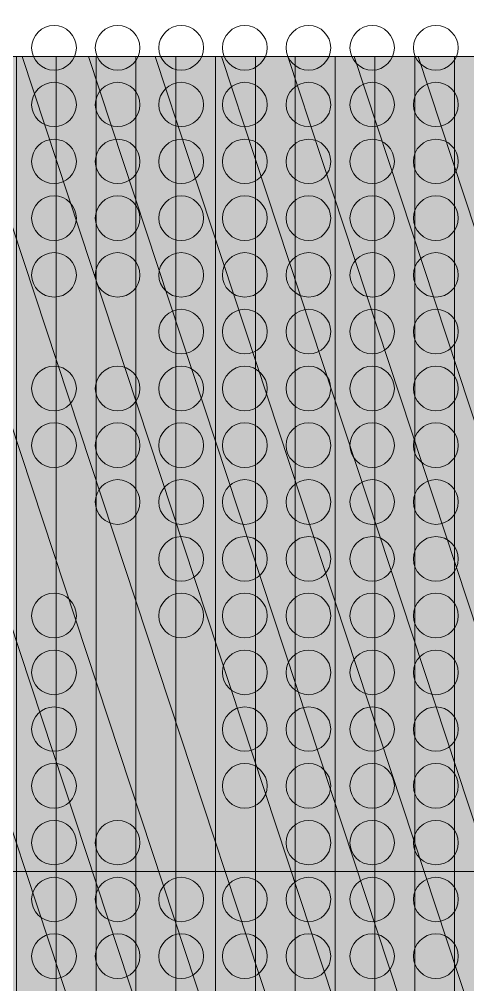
# Model space of a CAD drawing. Header units: inches. Extents: x 243 to 900, y -519 to -86.
# Drawn here: x 634.62 to 652.05, y -241.81 to -204.29 of the extents above; entities that cross this region are included whole.
import ezdxf

# ---------------------------------------------------------------- set-up
doc = ezdxf.new("R2010")
doc.units = ezdxf.units.IN
doc.header["$MEASUREMENT"] = 0
doc.layers.add('Layer 1', color=7, linetype='Continuous')

# ---------------------------------------------------------------- blocks, each defined once
blk = doc.blocks.new('block 3')
at = {"layer": 'Layer 1', "lineweight": 0}
blk.add_open_spline([(898.138, -484.267), (898.138, -494.991), (889.368, -503.763), (878.645, -503.763), (878.645, -503.763), (266.12, -503.763), (266.12, -503.763), (255.397, -503.763), (246.624, -494.991), (246.624, -484.267), (246.624, -484.267), (246.624, -108.507), (246.624, -108.507), (246.624, -97.783), (255.397, -89.011), (266.12, -89.011), (266.12, -89.011), (878.645, -89.011), (878.645, -89.011), (889.368, -89.011), (898.138, -97.783), (898.138, -108.507), (898.138, -108.507), (898.138, -484.267), (898.138, -484.267)], degree=3, knots=[0, 0, 0, 0, 1, 1, 1, 2, 2, 2, 3, 3, 3, 4, 4, 4, 5, 5, 5, 6, 6, 6, 7, 7, 7, 8, 8, 8, 8], dxfattribs=at)
blk = doc.blocks.new('block 2')
at = {"layer": 'Layer 1'}
blk.add_blockref('block 3', (0, 0), dxfattribs=at)
blk = doc.blocks.new('block 178')
at = {"layer": 'Layer 1', "lineweight": 0}
for points in [[(636.835, -205.392), (636.835, -205.868), (636.439, -206.263), (635.968, -206.263), (635.492, -206.263), (635.096, -205.868), (635.096, -205.392), (635.096, -204.921), (635.492, -204.525), (635.968, -204.525), (636.439, -204.525), (636.835, -204.921), (636.835, -205.392)], [(639.307, -205.392), (639.307, -205.868), (638.914, -206.263), (638.438, -206.263), (637.967, -206.263), (637.57, -205.868), (637.57, -205.392), (637.57, -204.921), (637.967, -204.525), (638.438, -204.525), (638.914, -204.525), (639.307, -204.921), (639.307, -205.392)], [(641.779, -205.392), (641.779, -205.868), (641.383, -206.263), (640.91, -206.263), (640.436, -206.263), (640.04, -205.868), (640.04, -205.392), (640.04, -204.921), (640.436, -204.525), (640.91, -204.525), (641.383, -204.525), (641.779, -204.921), (641.779, -205.392)], [(644.254, -205.392), (644.254, -205.868), (643.858, -206.263), (643.382, -206.263), (642.908, -206.263), (642.512, -205.868), (642.512, -205.392), (642.512, -204.921), (642.908, -204.525), (643.382, -204.525), (643.858, -204.525), (644.254, -204.921), (644.254, -205.392)], [(646.724, -205.392), (646.724, -205.868), (646.343, -206.263), (645.869, -206.263), (645.38, -206.263), (644.987, -205.868), (644.987, -205.392), (644.987, -204.921), (645.38, -204.525), (645.869, -204.525), (646.343, -204.525), (646.724, -204.921), (646.724, -205.392)], [(649.198, -205.392), (649.198, -205.868), (648.812, -206.263), (648.342, -206.263), (647.853, -206.263), (647.472, -205.868), (647.472, -205.392), (647.472, -204.921), (647.853, -204.525), (648.342, -204.525), (648.812, -204.525), (649.198, -204.921), (649.198, -205.392)], [(651.683, -205.392), (651.683, -205.868), (651.287, -206.263), (650.816, -206.263), (650.327, -206.263), (649.944, -205.868), (649.944, -205.392), (649.944, -204.921), (650.327, -204.525), (650.816, -204.525), (651.287, -204.525), (651.683, -204.921), (651.683, -205.392)]]:
    blk.add_open_spline(points, degree=3, knots=[0, 0, 0, 0, 1, 1, 1, 2, 2, 2, 3, 3, 3, 4, 4, 4, 4], dxfattribs=at)
blk = doc.blocks.new('block 179')
at = {"layer": 'Layer 1', "lineweight": 0}
for points in [[(636.835, -207.606), (636.835, -208.078), (636.439, -208.459), (635.968, -208.459), (635.492, -208.459), (635.096, -208.078), (635.096, -207.606), (635.096, -207.117), (635.492, -206.734), (635.968, -206.734), (636.439, -206.734), (636.835, -207.117), (636.835, -207.606)], [(639.307, -207.606), (639.307, -208.078), (638.914, -208.459), (638.438, -208.459), (637.967, -208.459), (637.57, -208.078), (637.57, -207.606), (637.57, -207.117), (637.967, -206.734), (638.438, -206.734), (638.914, -206.734), (639.307, -207.117), (639.307, -207.606)], [(641.779, -207.606), (641.779, -208.078), (641.383, -208.459), (640.91, -208.459), (640.436, -208.459), (640.04, -208.078), (640.04, -207.606), (640.04, -207.117), (640.436, -206.734), (640.91, -206.734), (641.383, -206.734), (641.779, -207.117), (641.779, -207.606)], [(644.254, -207.606), (644.254, -208.078), (643.858, -208.459), (643.382, -208.459), (642.908, -208.459), (642.512, -208.078), (642.512, -207.606), (642.512, -207.117), (642.908, -206.734), (643.382, -206.734), (643.858, -206.734), (644.254, -207.117), (644.254, -207.606)], [(646.724, -207.606), (646.724, -208.078), (646.343, -208.459), (645.869, -208.459), (645.38, -208.459), (644.987, -208.078), (644.987, -207.606), (644.987, -207.117), (645.38, -206.734), (645.869, -206.734), (646.343, -206.734), (646.724, -207.117), (646.724, -207.606)], [(649.198, -207.606), (649.198, -208.078), (648.812, -208.459), (648.342, -208.459), (647.853, -208.459), (647.472, -208.078), (647.472, -207.606), (647.472, -207.117), (647.853, -206.734), (648.342, -206.734), (648.812, -206.734), (649.198, -207.117), (649.198, -207.606)], [(651.683, -207.606), (651.683, -208.078), (651.287, -208.459), (650.816, -208.459), (650.327, -208.459), (649.944, -208.078), (649.944, -207.606), (649.944, -207.117), (650.327, -206.734), (650.816, -206.734), (651.287, -206.734), (651.683, -207.117), (651.683, -207.606)]]:
    blk.add_open_spline(points, degree=3, knots=[0, 0, 0, 0, 1, 1, 1, 2, 2, 2, 3, 3, 3, 4, 4, 4, 4], dxfattribs=at)
blk = doc.blocks.new('block 180')
at = {"layer": 'Layer 1', "lineweight": 0}
for points in [[(636.835, -209.817), (636.835, -210.291), (636.439, -210.671), (635.968, -210.671), (635.492, -210.671), (635.096, -210.291), (635.096, -209.817), (635.096, -209.327), (635.492, -208.948), (635.968, -208.948), (636.439, -208.948), (636.835, -209.327), (636.835, -209.817)], [(639.307, -209.817), (639.307, -210.291), (638.914, -210.671), (638.438, -210.671), (637.967, -210.671), (637.57, -210.291), (637.57, -209.817), (637.57, -209.327), (637.967, -208.948), (638.438, -208.948), (638.914, -208.948), (639.307, -209.327), (639.307, -209.817)], [(641.779, -209.817), (641.779, -210.291), (641.383, -210.671), (640.91, -210.671), (640.436, -210.671), (640.04, -210.291), (640.04, -209.817), (640.04, -209.327), (640.436, -208.948), (640.91, -208.948), (641.383, -208.948), (641.779, -209.327), (641.779, -209.817)], [(644.254, -209.817), (644.254, -210.291), (643.858, -210.671), (643.382, -210.671), (642.908, -210.671), (642.512, -210.291), (642.512, -209.817), (642.512, -209.327), (642.908, -208.948), (643.382, -208.948), (643.858, -208.948), (644.254, -209.327), (644.254, -209.817)], [(646.724, -209.817), (646.724, -210.291), (646.343, -210.671), (645.869, -210.671), (645.38, -210.671), (644.987, -210.291), (644.987, -209.817), (644.987, -209.327), (645.38, -208.948), (645.869, -208.948), (646.343, -208.948), (646.724, -209.327), (646.724, -209.817)], [(649.198, -209.817), (649.198, -210.291), (648.812, -210.671), (648.342, -210.671), (647.853, -210.671), (647.472, -210.291), (647.472, -209.817), (647.472, -209.327), (647.853, -208.948), (648.342, -208.948), (648.812, -208.948), (649.198, -209.327), (649.198, -209.817)], [(651.683, -209.817), (651.683, -210.291), (651.287, -210.671), (650.816, -210.671), (650.327, -210.671), (649.944, -210.291), (649.944, -209.817), (649.944, -209.327), (650.327, -208.948), (650.816, -208.948), (651.287, -208.948), (651.683, -209.327), (651.683, -209.817)]]:
    blk.add_open_spline(points, degree=3, knots=[0, 0, 0, 0, 1, 1, 1, 2, 2, 2, 3, 3, 3, 4, 4, 4, 4], dxfattribs=at)
blk = doc.blocks.new('block 181')
at = {"layer": 'Layer 1', "lineweight": 0}
for points in [[(636.835, -212.014), (636.835, -212.49), (636.439, -212.886), (635.968, -212.886), (635.492, -212.886), (635.096, -212.49), (635.096, -212.014), (635.096, -211.543), (635.492, -211.145), (635.968, -211.145), (636.439, -211.145), (636.835, -211.543), (636.835, -212.014)], [(639.307, -212.014), (639.307, -212.49), (638.914, -212.886), (638.438, -212.886), (637.967, -212.886), (637.57, -212.49), (637.57, -212.014), (637.57, -211.543), (637.967, -211.145), (638.438, -211.145), (638.914, -211.145), (639.307, -211.543), (639.307, -212.014)], [(641.779, -212.014), (641.779, -212.49), (641.383, -212.886), (640.91, -212.886), (640.436, -212.886), (640.04, -212.49), (640.04, -212.014), (640.04, -211.543), (640.436, -211.145), (640.91, -211.145), (641.383, -211.145), (641.779, -211.543), (641.779, -212.014)], [(644.254, -212.014), (644.254, -212.49), (643.858, -212.886), (643.382, -212.886), (642.908, -212.886), (642.512, -212.49), (642.512, -212.014), (642.512, -211.543), (642.908, -211.145), (643.382, -211.145), (643.858, -211.145), (644.254, -211.543), (644.254, -212.014)], [(646.724, -212.014), (646.724, -212.49), (646.343, -212.886), (645.869, -212.886), (645.38, -212.886), (644.987, -212.49), (644.987, -212.014), (644.987, -211.543), (645.38, -211.145), (645.869, -211.145), (646.343, -211.145), (646.724, -211.543), (646.724, -212.014)], [(649.198, -212.014), (649.198, -212.49), (648.812, -212.886), (648.342, -212.886), (647.853, -212.886), (647.472, -212.49), (647.472, -212.014), (647.472, -211.543), (647.853, -211.145), (648.342, -211.145), (648.812, -211.145), (649.198, -211.543), (649.198, -212.014)], [(651.683, -212.014), (651.683, -212.49), (651.287, -212.886), (650.816, -212.886), (650.327, -212.886), (649.944, -212.49), (649.944, -212.014), (649.944, -211.543), (650.327, -211.145), (650.816, -211.145), (651.287, -211.145), (651.683, -211.543), (651.683, -212.014)]]:
    blk.add_open_spline(points, degree=3, knots=[0, 0, 0, 0, 1, 1, 1, 2, 2, 2, 3, 3, 3, 4, 4, 4, 4], dxfattribs=at)
blk = doc.blocks.new('block 182')
at = {"layer": 'Layer 1', "lineweight": 0}
for points in [[(636.835, -214.229), (636.835, -214.699), (636.439, -215.083), (635.968, -215.083), (635.492, -215.083), (635.096, -214.699), (635.096, -214.229), (635.096, -213.74), (635.492, -213.355), (635.968, -213.355), (636.439, -213.355), (636.835, -213.74), (636.835, -214.229)], [(639.307, -214.229), (639.307, -214.699), (638.914, -215.083), (638.438, -215.083), (637.967, -215.083), (637.57, -214.699), (637.57, -214.229), (637.57, -213.74), (637.967, -213.355), (638.438, -213.355), (638.914, -213.355), (639.307, -213.74), (639.307, -214.229)], [(641.779, -214.229), (641.779, -214.699), (641.383, -215.083), (640.91, -215.083), (640.436, -215.083), (640.04, -214.699), (640.04, -214.229), (640.04, -213.74), (640.436, -213.355), (640.91, -213.355), (641.383, -213.355), (641.779, -213.74), (641.779, -214.229)], [(644.254, -214.229), (644.254, -214.699), (643.858, -215.083), (643.382, -215.083), (642.908, -215.083), (642.512, -214.699), (642.512, -214.229), (642.512, -213.74), (642.908, -213.355), (643.382, -213.355), (643.858, -213.355), (644.254, -213.74), (644.254, -214.229)], [(646.724, -214.229), (646.724, -214.699), (646.343, -215.083), (645.869, -215.083), (645.38, -215.083), (644.987, -214.699), (644.987, -214.229), (644.987, -213.74), (645.38, -213.355), (645.869, -213.355), (646.343, -213.355), (646.724, -213.74), (646.724, -214.229)], [(649.198, -214.229), (649.198, -214.699), (648.812, -215.083), (648.342, -215.083), (647.853, -215.083), (647.472, -214.699), (647.472, -214.229), (647.472, -213.74), (647.853, -213.355), (648.342, -213.355), (648.812, -213.355), (649.198, -213.74), (649.198, -214.229)], [(651.683, -214.229), (651.683, -214.699), (651.287, -215.083), (650.816, -215.083), (650.327, -215.083), (649.944, -214.699), (649.944, -214.229), (649.944, -213.74), (650.327, -213.355), (650.816, -213.355), (651.287, -213.355), (651.683, -213.74), (651.683, -214.229)]]:
    blk.add_open_spline(points, degree=3, knots=[0, 0, 0, 0, 1, 1, 1, 2, 2, 2, 3, 3, 3, 4, 4, 4, 4], dxfattribs=at)
blk = doc.blocks.new('block 183')
at = {"layer": 'Layer 1', "lineweight": 0}
for points in [[(641.779, -216.425), (641.779, -216.914), (641.383, -217.295), (640.91, -217.295), (640.436, -217.295), (640.04, -216.914), (640.04, -216.425), (640.04, -215.952), (640.436, -215.556), (640.91, -215.556), (641.383, -215.556), (641.779, -215.952), (641.779, -216.425)], [(644.254, -216.425), (644.254, -216.914), (643.858, -217.295), (643.382, -217.295), (642.908, -217.295), (642.512, -216.914), (642.512, -216.425), (642.512, -215.952), (642.908, -215.556), (643.382, -215.556), (643.858, -215.556), (644.254, -215.952), (644.254, -216.425)], [(646.724, -216.425), (646.724, -216.914), (646.343, -217.295), (645.869, -217.295), (645.38, -217.295), (644.987, -216.914), (644.987, -216.425), (644.987, -215.952), (645.38, -215.556), (645.869, -215.556), (646.343, -215.556), (646.724, -215.952), (646.724, -216.425)], [(649.198, -216.425), (649.198, -216.914), (648.812, -217.295), (648.342, -217.295), (647.853, -217.295), (647.472, -216.914), (647.472, -216.425), (647.472, -215.952), (647.853, -215.556), (648.342, -215.556), (648.812, -215.556), (649.198, -215.952), (649.198, -216.425)], [(651.683, -216.425), (651.683, -216.914), (651.287, -217.295), (650.816, -217.295), (650.327, -217.295), (649.944, -216.914), (649.944, -216.425), (649.944, -215.952), (650.327, -215.556), (650.816, -215.556), (651.287, -215.556), (651.683, -215.952), (651.683, -216.425)]]:
    blk.add_open_spline(points, degree=3, knots=[0, 0, 0, 0, 1, 1, 1, 2, 2, 2, 3, 3, 3, 4, 4, 4, 4], dxfattribs=at)
blk = doc.blocks.new('block 184')
at = {"layer": 'Layer 1', "lineweight": 0}
for points in [[(636.835, -218.637), (636.835, -219.111), (636.439, -219.509), (635.968, -219.509), (635.492, -219.509), (635.096, -219.111), (635.096, -218.637), (635.096, -218.166), (635.492, -217.768), (635.968, -217.768), (636.439, -217.768), (636.835, -218.166), (636.835, -218.637)], [(639.307, -218.637), (639.307, -219.111), (638.914, -219.509), (638.438, -219.509), (637.967, -219.509), (637.57, -219.111), (637.57, -218.637), (637.57, -218.166), (637.967, -217.768), (638.438, -217.768), (638.914, -217.768), (639.307, -218.166), (639.307, -218.637)], [(641.779, -218.637), (641.779, -219.111), (641.383, -219.509), (640.91, -219.509), (640.436, -219.509), (640.04, -219.111), (640.04, -218.637), (640.04, -218.166), (640.436, -217.768), (640.91, -217.768), (641.383, -217.768), (641.779, -218.166), (641.779, -218.637)], [(644.254, -218.637), (644.254, -219.111), (643.858, -219.509), (643.382, -219.509), (642.908, -219.509), (642.512, -219.111), (642.512, -218.637), (642.512, -218.166), (642.908, -217.768), (643.382, -217.768), (643.858, -217.768), (644.254, -218.166), (644.254, -218.637)], [(646.724, -218.637), (646.724, -219.111), (646.343, -219.509), (645.869, -219.509), (645.38, -219.509), (644.987, -219.111), (644.987, -218.637), (644.987, -218.166), (645.38, -217.768), (645.869, -217.768), (646.343, -217.768), (646.724, -218.166), (646.724, -218.637)], [(649.198, -218.637), (649.198, -219.111), (648.812, -219.509), (648.342, -219.509), (647.853, -219.509), (647.472, -219.111), (647.472, -218.637), (647.472, -218.166), (647.853, -217.768), (648.342, -217.768), (648.812, -217.768), (649.198, -218.166), (649.198, -218.637)], [(651.683, -218.637), (651.683, -219.111), (651.287, -219.509), (650.816, -219.509), (650.327, -219.509), (649.944, -219.111), (649.944, -218.637), (649.944, -218.166), (650.327, -217.768), (650.816, -217.768), (651.287, -217.768), (651.683, -218.166), (651.683, -218.637)]]:
    blk.add_open_spline(points, degree=3, knots=[0, 0, 0, 0, 1, 1, 1, 2, 2, 2, 3, 3, 3, 4, 4, 4, 4], dxfattribs=at)
blk = doc.blocks.new('block 185')
at = {"layer": 'Layer 1', "lineweight": 0}
for points in [[(636.835, -220.851), (636.835, -221.32), (636.439, -221.705), (635.968, -221.705), (635.492, -221.705), (635.096, -221.32), (635.096, -220.851), (635.096, -220.363), (635.492, -219.965), (635.968, -219.965), (636.439, -219.965), (636.835, -220.363), (636.835, -220.851)], [(639.307, -220.851), (639.307, -221.32), (638.914, -221.705), (638.438, -221.705), (637.967, -221.705), (637.57, -221.32), (637.57, -220.851), (637.57, -220.363), (637.967, -219.965), (638.438, -219.965), (638.914, -219.965), (639.307, -220.363), (639.307, -220.851)], [(641.779, -220.851), (641.779, -221.32), (641.383, -221.705), (640.91, -221.705), (640.436, -221.705), (640.04, -221.32), (640.04, -220.851), (640.04, -220.363), (640.436, -219.965), (640.91, -219.965), (641.383, -219.965), (641.779, -220.363), (641.779, -220.851)], [(644.254, -220.851), (644.254, -221.32), (643.858, -221.705), (643.382, -221.705), (642.908, -221.705), (642.512, -221.32), (642.512, -220.851), (642.512, -220.363), (642.908, -219.965), (643.382, -219.965), (643.858, -219.965), (644.254, -220.363), (644.254, -220.851)], [(646.724, -220.851), (646.724, -221.32), (646.343, -221.705), (645.869, -221.705), (645.38, -221.705), (644.987, -221.32), (644.987, -220.851), (644.987, -220.363), (645.38, -219.965), (645.869, -219.965), (646.343, -219.965), (646.724, -220.363), (646.724, -220.851)], [(649.198, -220.851), (649.198, -221.32), (648.812, -221.705), (648.342, -221.705), (647.853, -221.705), (647.472, -221.32), (647.472, -220.851), (647.472, -220.363), (647.853, -219.965), (648.342, -219.965), (648.812, -219.965), (649.198, -220.363), (649.198, -220.851)], [(651.683, -220.851), (651.683, -221.32), (651.287, -221.705), (650.816, -221.705), (650.327, -221.705), (649.944, -221.32), (649.944, -220.851), (649.944, -220.363), (650.327, -219.965), (650.816, -219.965), (651.287, -219.965), (651.683, -220.363), (651.683, -220.851)]]:
    blk.add_open_spline(points, degree=3, knots=[0, 0, 0, 0, 1, 1, 1, 2, 2, 2, 3, 3, 3, 4, 4, 4, 4], dxfattribs=at)
blk = doc.blocks.new('block 186')
at = {"layer": 'Layer 1', "lineweight": 0}
for points in [[(639.307, -223.046), (639.307, -223.537), (638.914, -223.917), (638.438, -223.917), (637.967, -223.917), (637.57, -223.537), (637.57, -223.046), (637.57, -222.573), (637.967, -222.178), (638.438, -222.178), (638.914, -222.178), (639.307, -222.573), (639.307, -223.046)], [(641.779, -223.046), (641.779, -223.537), (641.383, -223.917), (640.91, -223.917), (640.436, -223.917), (640.04, -223.537), (640.04, -223.046), (640.04, -222.573), (640.436, -222.178), (640.91, -222.178), (641.383, -222.178), (641.779, -222.573), (641.779, -223.046)], [(644.254, -223.046), (644.254, -223.537), (643.858, -223.917), (643.382, -223.917), (642.908, -223.917), (642.512, -223.537), (642.512, -223.046), (642.512, -222.573), (642.908, -222.178), (643.382, -222.178), (643.858, -222.178), (644.254, -222.573), (644.254, -223.046)], [(646.724, -223.046), (646.724, -223.537), (646.343, -223.917), (645.869, -223.917), (645.38, -223.917), (644.987, -223.537), (644.987, -223.046), (644.987, -222.573), (645.38, -222.178), (645.869, -222.178), (646.343, -222.178), (646.724, -222.573), (646.724, -223.046)], [(649.198, -223.046), (649.198, -223.537), (648.812, -223.917), (648.342, -223.917), (647.853, -223.917), (647.472, -223.537), (647.472, -223.046), (647.472, -222.573), (647.853, -222.178), (648.342, -222.178), (648.812, -222.178), (649.198, -222.573), (649.198, -223.046)], [(651.683, -223.046), (651.683, -223.537), (651.287, -223.917), (650.816, -223.917), (650.327, -223.917), (649.944, -223.537), (649.944, -223.046), (649.944, -222.573), (650.327, -222.178), (650.816, -222.178), (651.287, -222.178), (651.683, -222.573), (651.683, -223.046)]]:
    blk.add_open_spline(points, degree=3, knots=[0, 0, 0, 0, 1, 1, 1, 2, 2, 2, 3, 3, 3, 4, 4, 4, 4], dxfattribs=at)
blk = doc.blocks.new('block 187')
at = {"layer": 'Layer 1', "lineweight": 0}
for points in [[(641.779, -225.259), (641.779, -225.733), (641.383, -226.13), (640.91, -226.13), (640.436, -226.13), (640.04, -225.733), (640.04, -225.259), (640.04, -224.773), (640.436, -224.391), (640.91, -224.391), (641.383, -224.391), (641.779, -224.773), (641.779, -225.259)], [(644.254, -225.259), (644.254, -225.733), (643.858, -226.13), (643.382, -226.13), (642.908, -226.13), (642.512, -225.733), (642.512, -225.259), (642.512, -224.773), (642.908, -224.391), (643.382, -224.391), (643.858, -224.391), (644.254, -224.773), (644.254, -225.259)], [(646.724, -225.259), (646.724, -225.733), (646.343, -226.13), (645.869, -226.13), (645.38, -226.13), (644.987, -225.733), (644.987, -225.259), (644.987, -224.773), (645.38, -224.391), (645.869, -224.391), (646.343, -224.391), (646.724, -224.773), (646.724, -225.259)], [(649.198, -225.259), (649.198, -225.733), (648.812, -226.13), (648.342, -226.13), (647.853, -226.13), (647.472, -225.733), (647.472, -225.259), (647.472, -224.773), (647.853, -224.391), (648.342, -224.391), (648.812, -224.391), (649.198, -224.773), (649.198, -225.259)], [(651.683, -225.259), (651.683, -225.733), (651.287, -226.13), (650.816, -226.13), (650.327, -226.13), (649.944, -225.733), (649.944, -225.259), (649.944, -224.773), (650.327, -224.391), (650.816, -224.391), (651.287, -224.391), (651.683, -224.773), (651.683, -225.259)]]:
    blk.add_open_spline(points, degree=3, knots=[0, 0, 0, 0, 1, 1, 1, 2, 2, 2, 3, 3, 3, 4, 4, 4, 4], dxfattribs=at)
blk = doc.blocks.new('block 188')
at = {"layer": 'Layer 1', "lineweight": 0}
for points in [[(636.835, -227.472), (636.835, -227.945), (636.439, -228.326), (635.968, -228.326), (635.492, -228.326), (635.096, -227.945), (635.096, -227.472), (635.096, -226.983), (635.492, -226.587), (635.968, -226.587), (636.439, -226.587), (636.835, -226.983), (636.835, -227.472)], [(641.779, -227.472), (641.779, -227.945), (641.383, -228.326), (640.91, -228.326), (640.436, -228.326), (640.04, -227.945), (640.04, -227.472), (640.04, -226.983), (640.436, -226.587), (640.91, -226.587), (641.383, -226.587), (641.779, -226.983), (641.779, -227.472)], [(644.254, -227.472), (644.254, -227.945), (643.858, -228.326), (643.382, -228.326), (642.908, -228.326), (642.512, -227.945), (642.512, -227.472), (642.512, -226.983), (642.908, -226.587), (643.382, -226.587), (643.858, -226.587), (644.254, -226.983), (644.254, -227.472)], [(646.724, -227.472), (646.724, -227.945), (646.343, -228.326), (645.869, -228.326), (645.38, -228.326), (644.987, -227.945), (644.987, -227.472), (644.987, -226.983), (645.38, -226.587), (645.869, -226.587), (646.343, -226.587), (646.724, -226.983), (646.724, -227.472)], [(649.198, -227.472), (649.198, -227.945), (648.812, -228.326), (648.342, -228.326), (647.853, -228.326), (647.472, -227.945), (647.472, -227.472), (647.472, -226.983), (647.853, -226.587), (648.342, -226.587), (648.812, -226.587), (649.198, -226.983), (649.198, -227.472)], [(651.683, -227.472), (651.683, -227.945), (651.287, -228.326), (650.816, -228.326), (650.327, -228.326), (649.944, -227.945), (649.944, -227.472), (649.944, -226.983), (650.327, -226.587), (650.816, -226.587), (651.287, -226.587), (651.683, -226.983), (651.683, -227.472)]]:
    blk.add_open_spline(points, degree=3, knots=[0, 0, 0, 0, 1, 1, 1, 2, 2, 2, 3, 3, 3, 4, 4, 4, 4], dxfattribs=at)
blk = doc.blocks.new('block 189')
at = {"layer": 'Layer 1', "lineweight": 0}
for points in [[(636.835, -229.67), (636.835, -230.141), (636.439, -230.539), (635.968, -230.539), (635.492, -230.539), (635.096, -230.141), (635.096, -229.67), (635.096, -229.18), (635.492, -228.8), (635.968, -228.8), (636.439, -228.8), (636.835, -229.18), (636.835, -229.67)], [(644.254, -229.67), (644.254, -230.141), (643.858, -230.539), (643.382, -230.539), (642.908, -230.539), (642.512, -230.141), (642.512, -229.67), (642.512, -229.18), (642.908, -228.8), (643.382, -228.8), (643.858, -228.8), (644.254, -229.18), (644.254, -229.67)], [(646.724, -229.67), (646.724, -230.141), (646.343, -230.539), (645.869, -230.539), (645.38, -230.539), (644.987, -230.141), (644.987, -229.67), (644.987, -229.18), (645.38, -228.8), (645.869, -228.8), (646.343, -228.8), (646.724, -229.18), (646.724, -229.67)], [(649.198, -229.67), (649.198, -230.141), (648.812, -230.539), (648.342, -230.539), (647.853, -230.539), (647.472, -230.141), (647.472, -229.67), (647.472, -229.18), (647.853, -228.8), (648.342, -228.8), (648.812, -228.8), (649.198, -229.18), (649.198, -229.67)], [(651.683, -229.67), (651.683, -230.141), (651.287, -230.539), (650.816, -230.539), (650.327, -230.539), (649.944, -230.141), (649.944, -229.67), (649.944, -229.18), (650.327, -228.8), (650.816, -228.8), (651.287, -228.8), (651.683, -229.18), (651.683, -229.67)]]:
    blk.add_open_spline(points, degree=3, knots=[0, 0, 0, 0, 1, 1, 1, 2, 2, 2, 3, 3, 3, 4, 4, 4, 4], dxfattribs=at)
blk = doc.blocks.new('block 190')
at = {"layer": 'Layer 1', "lineweight": 0}
for points in [[(636.835, -231.881), (636.835, -232.354), (636.439, -232.738), (635.968, -232.738), (635.492, -232.738), (635.096, -232.354), (635.096, -231.881), (635.096, -231.394), (635.492, -231.012), (635.968, -231.012), (636.439, -231.012), (636.835, -231.394), (636.835, -231.881)], [(644.254, -231.881), (644.254, -232.354), (643.858, -232.738), (643.382, -232.738), (642.908, -232.738), (642.512, -232.354), (642.512, -231.881), (642.512, -231.394), (642.908, -231.012), (643.382, -231.012), (643.858, -231.012), (644.254, -231.394), (644.254, -231.881)], [(646.724, -231.881), (646.724, -232.354), (646.343, -232.738), (645.869, -232.738), (645.38, -232.738), (644.987, -232.354), (644.987, -231.881), (644.987, -231.394), (645.38, -231.012), (645.869, -231.012), (646.343, -231.012), (646.724, -231.394), (646.724, -231.881)], [(649.198, -231.881), (649.198, -232.354), (648.812, -232.738), (648.342, -232.738), (647.853, -232.738), (647.472, -232.354), (647.472, -231.881), (647.472, -231.394), (647.853, -231.012), (648.342, -231.012), (648.812, -231.012), (649.198, -231.394), (649.198, -231.881)], [(651.683, -231.881), (651.683, -232.354), (651.287, -232.738), (650.816, -232.738), (650.327, -232.738), (649.944, -232.354), (649.944, -231.881), (649.944, -231.394), (650.327, -231.012), (650.816, -231.012), (651.287, -231.012), (651.683, -231.394), (651.683, -231.881)]]:
    blk.add_open_spline(points, degree=3, knots=[0, 0, 0, 0, 1, 1, 1, 2, 2, 2, 3, 3, 3, 4, 4, 4, 4], dxfattribs=at)
blk = doc.blocks.new('block 191')
at = {"layer": 'Layer 1', "lineweight": 0}
for points in [[(636.835, -234.081), (636.835, -234.567), (636.439, -234.949), (635.968, -234.949), (635.492, -234.949), (635.096, -234.567), (635.096, -234.081), (635.096, -233.606), (635.492, -233.208), (635.968, -233.208), (636.439, -233.208), (636.835, -233.606), (636.835, -234.081)], [(644.254, -234.081), (644.254, -234.567), (643.858, -234.949), (643.382, -234.949), (642.908, -234.949), (642.512, -234.567), (642.512, -234.081), (642.512, -233.606), (642.908, -233.208), (643.382, -233.208), (643.858, -233.208), (644.254, -233.606), (644.254, -234.081)], [(646.724, -234.081), (646.724, -234.567), (646.343, -234.949), (645.869, -234.949), (645.38, -234.949), (644.987, -234.567), (644.987, -234.081), (644.987, -233.606), (645.38, -233.208), (645.869, -233.208), (646.343, -233.208), (646.724, -233.606), (646.724, -234.081)], [(649.198, -234.081), (649.198, -234.567), (648.812, -234.949), (648.342, -234.949), (647.853, -234.949), (647.472, -234.567), (647.472, -234.081), (647.472, -233.606), (647.853, -233.208), (648.342, -233.208), (648.812, -233.208), (649.198, -233.606), (649.198, -234.081)], [(651.683, -234.081), (651.683, -234.567), (651.287, -234.949), (650.816, -234.949), (650.327, -234.949), (649.944, -234.567), (649.944, -234.081), (649.944, -233.606), (650.327, -233.208), (650.816, -233.208), (651.287, -233.208), (651.683, -233.606), (651.683, -234.081)]]:
    blk.add_open_spline(points, degree=3, knots=[0, 0, 0, 0, 1, 1, 1, 2, 2, 2, 3, 3, 3, 4, 4, 4, 4], dxfattribs=at)
blk = doc.blocks.new('block 192')
at = {"layer": 'Layer 1', "lineweight": 0}
for points in [[(636.835, -236.293), (636.835, -236.765), (636.439, -237.147), (635.968, -237.147), (635.492, -237.147), (635.096, -236.765), (635.096, -236.293), (635.096, -235.803), (635.492, -235.423), (635.968, -235.423), (636.439, -235.423), (636.835, -235.803), (636.835, -236.293)], [(639.307, -236.293), (639.307, -236.765), (638.914, -237.147), (638.438, -237.147), (637.967, -237.147), (637.57, -236.765), (637.57, -236.293), (637.57, -235.803), (637.967, -235.423), (638.438, -235.423), (638.914, -235.423), (639.307, -235.803), (639.307, -236.293)], [(646.724, -236.293), (646.724, -236.765), (646.343, -237.147), (645.869, -237.147), (645.38, -237.147), (644.987, -236.765), (644.987, -236.293), (644.987, -235.803), (645.38, -235.423), (645.869, -235.423), (646.343, -235.423), (646.724, -235.803), (646.724, -236.293)], [(649.198, -236.293), (649.198, -236.765), (648.812, -237.147), (648.342, -237.147), (647.853, -237.147), (647.472, -236.765), (647.472, -236.293), (647.472, -235.803), (647.853, -235.423), (648.342, -235.423), (648.812, -235.423), (649.198, -235.803), (649.198, -236.293)], [(651.683, -236.293), (651.683, -236.765), (651.287, -237.147), (650.816, -237.147), (650.327, -237.147), (649.944, -236.765), (649.944, -236.293), (649.944, -235.803), (650.327, -235.423), (650.816, -235.423), (651.287, -235.423), (651.683, -235.803), (651.683, -236.293)]]:
    blk.add_open_spline(points, degree=3, knots=[0, 0, 0, 0, 1, 1, 1, 2, 2, 2, 3, 3, 3, 4, 4, 4, 4], dxfattribs=at)
blk = doc.blocks.new('block 193')
at = {"layer": 'Layer 1', "lineweight": 0}
for points in [[(636.835, -238.489), (636.835, -238.977), (636.439, -239.36), (635.968, -239.36), (635.492, -239.36), (635.096, -238.977), (635.096, -238.489), (635.096, -238.017), (635.492, -237.635), (635.968, -237.635), (636.439, -237.635), (636.835, -238.017), (636.835, -238.489)], [(639.307, -238.489), (639.307, -238.977), (638.914, -239.36), (638.438, -239.36), (637.967, -239.36), (637.57, -238.977), (637.57, -238.489), (637.57, -238.017), (637.967, -237.635), (638.438, -237.635), (638.914, -237.635), (639.307, -238.017), (639.307, -238.489)], [(641.779, -238.489), (641.779, -238.977), (641.383, -239.36), (640.91, -239.36), (640.436, -239.36), (640.04, -238.977), (640.04, -238.489), (640.04, -238.017), (640.436, -237.635), (640.91, -237.635), (641.383, -237.635), (641.779, -238.017), (641.779, -238.489)], [(644.254, -238.489), (644.254, -238.977), (643.858, -239.36), (643.382, -239.36), (642.908, -239.36), (642.512, -238.977), (642.512, -238.489), (642.512, -238.017), (642.908, -237.635), (643.382, -237.635), (643.858, -237.635), (644.254, -238.017), (644.254, -238.489)], [(646.724, -238.489), (646.724, -238.977), (646.343, -239.36), (645.869, -239.36), (645.38, -239.36), (644.987, -238.977), (644.987, -238.489), (644.987, -238.017), (645.38, -237.635), (645.869, -237.635), (646.343, -237.635), (646.724, -238.017), (646.724, -238.489)], [(649.198, -238.489), (649.198, -238.977), (648.812, -239.36), (648.342, -239.36), (647.853, -239.36), (647.472, -238.977), (647.472, -238.489), (647.472, -238.017), (647.853, -237.635), (648.342, -237.635), (648.812, -237.635), (649.198, -238.017), (649.198, -238.489)], [(651.683, -238.489), (651.683, -238.977), (651.287, -239.36), (650.816, -239.36), (650.327, -239.36), (649.944, -238.977), (649.944, -238.489), (649.944, -238.017), (650.327, -237.635), (650.816, -237.635), (651.287, -237.635), (651.683, -238.017), (651.683, -238.489)]]:
    blk.add_open_spline(points, degree=3, knots=[0, 0, 0, 0, 1, 1, 1, 2, 2, 2, 3, 3, 3, 4, 4, 4, 4], dxfattribs=at)
blk = doc.blocks.new('block 194')
at = {"layer": 'Layer 1', "lineweight": 0}
for points in [[(636.835, -240.703), (636.835, -241.174), (636.439, -241.569), (635.968, -241.569), (635.492, -241.569), (635.096, -241.174), (635.096, -240.703), (635.096, -240.228), (635.492, -239.831), (635.968, -239.831), (636.439, -239.831), (636.835, -240.228), (636.835, -240.703)], [(639.307, -240.703), (639.307, -241.174), (638.914, -241.569), (638.438, -241.569), (637.967, -241.569), (637.57, -241.174), (637.57, -240.703), (637.57, -240.228), (637.967, -239.831), (638.438, -239.831), (638.914, -239.831), (639.307, -240.228), (639.307, -240.703)], [(641.779, -240.703), (641.779, -241.174), (641.383, -241.569), (640.91, -241.569), (640.436, -241.569), (640.04, -241.174), (640.04, -240.703), (640.04, -240.228), (640.436, -239.831), (640.91, -239.831), (641.383, -239.831), (641.779, -240.228), (641.779, -240.703)], [(644.254, -240.703), (644.254, -241.174), (643.858, -241.569), (643.382, -241.569), (642.908, -241.569), (642.512, -241.174), (642.512, -240.703), (642.512, -240.228), (642.908, -239.831), (643.382, -239.831), (643.858, -239.831), (644.254, -240.228), (644.254, -240.703)], [(646.724, -240.703), (646.724, -241.174), (646.343, -241.569), (645.869, -241.569), (645.38, -241.569), (644.987, -241.174), (644.987, -240.703), (644.987, -240.228), (645.38, -239.831), (645.869, -239.831), (646.343, -239.831), (646.724, -240.228), (646.724, -240.703)], [(649.198, -240.703), (649.198, -241.174), (648.812, -241.569), (648.342, -241.569), (647.853, -241.569), (647.472, -241.174), (647.472, -240.703), (647.472, -240.228), (647.853, -239.831), (648.342, -239.831), (648.812, -239.831), (649.198, -240.228), (649.198, -240.703)], [(651.683, -240.703), (651.683, -241.174), (651.287, -241.569), (650.816, -241.569), (650.327, -241.569), (649.944, -241.174), (649.944, -240.703), (649.944, -240.228), (650.327, -239.831), (650.816, -239.831), (651.287, -239.831), (651.683, -240.228), (651.683, -240.703)]]:
    blk.add_open_spline(points, degree=3, knots=[0, 0, 0, 0, 1, 1, 1, 2, 2, 2, 3, 3, 3, 4, 4, 4, 4], dxfattribs=at)
blk = doc.blocks.new('block 150')
at = {"layer": 'Layer 1'}
for name in ['block 178', 'block 179', 'block 180', 'block 181', 'block 182', 'block 183', 'block 184', 'block 185', 'block 186', 'block 187', 'block 188', 'block 189', 'block 190', 'block 191', 'block 192', 'block 193', 'block 194']:
    blk.add_blockref(name, (0, 0), dxfattribs=at)
blk = doc.blocks.new('block 149')
at = {"layer": 'Layer 1'}
blk.add_blockref('block 150', (0, 0), dxfattribs=at)
blk = doc.blocks.new('block 4')
at = {"layer": 'Layer 1'}
blk.add_blockref('block 149', (0, 0), dxfattribs=at)
blk = doc.blocks.new('block 291')
at = {"layer": 'Layer 1', "true_color": 0x1380c3}
h = blk.add_hatch(color=142, dxfattribs=at)
h.dxf.hatch_style = 2
h.paths.add_polyline_path([(624.404, -205.731), (672.427, -351.157), (669.847, -351.157), (621.824, -205.731)])
at = {"layer": 'Layer 1', "true_color": 0x1281c4}
h = blk.add_hatch(color=142, dxfattribs=at)
h.dxf.hatch_style = 2
h.paths.add_polyline_path([(626.987, -205.731), (675.01, -351.157), (672.427, -351.157), (624.404, -205.731)])
at = {"layer": 'Layer 1', "true_color": 0x1483c6}
h = blk.add_hatch(color=142, dxfattribs=at)
h.dxf.hatch_style = 2
h.paths.add_polyline_path([(629.567, -205.731), (677.59, -351.157), (675.01, -351.157), (626.987, -205.731)])
at = {"layer": 'Layer 1', "true_color": 0x1782c5}
h = blk.add_hatch(color=142, dxfattribs=at)
h.dxf.hatch_style = 2
h.paths.add_polyline_path([(632.15, -205.731), (680.173, -351.157), (677.59, -351.157), (629.567, -205.731)])
at = {"layer": 'Layer 1', "true_color": 0x1483c6}
h = blk.add_hatch(color=142, dxfattribs=at)
h.dxf.hatch_style = 2
h.paths.add_polyline_path([(634.728, -205.731), (682.754, -351.157), (680.173, -351.157), (632.15, -205.731)])
at = {"layer": 'Layer 1', "true_color": 0x1484c7}
h = blk.add_hatch(color=142, dxfattribs=at)
h.dxf.hatch_style = 2
h.paths.add_polyline_path([(637.311, -205.731), (685.334, -351.157), (682.754, -351.157), (634.728, -205.731)])
at = {"layer": 'Layer 1', "true_color": 0x1585c7}
h = blk.add_hatch(color=142, dxfattribs=at)
h.dxf.hatch_style = 2
h.paths.add_polyline_path([(639.892, -205.731), (687.915, -351.157), (685.334, -351.157), (637.311, -205.731)])
at = {"layer": 'Layer 1', "true_color": 0x1386c8}
h = blk.add_hatch(color=142, dxfattribs=at)
h.dxf.hatch_style = 2
h.paths.add_polyline_path([(642.475, -205.731), (690.498, -351.157), (687.915, -351.157), (639.892, -205.731)])
at = {"layer": 'Layer 1', "true_color": 0x1688c9}
h = blk.add_hatch(color=142, dxfattribs=at)
h.dxf.hatch_style = 2
h.paths.add_polyline_path([(645.055, -205.731), (693.078, -351.157), (690.498, -351.157), (642.475, -205.731)])
h = blk.add_hatch(color=142, dxfattribs=at)
h.dxf.hatch_style = 2
h.paths.add_polyline_path([(647.638, -205.731), (695.661, -351.157), (693.078, -351.157), (645.055, -205.731)])
h = blk.add_hatch(color=142, dxfattribs=at)
h.dxf.hatch_style = 2
h.paths.add_polyline_path([(650.126, -205.731), (698.149, -351.157), (695.661, -351.157), (647.636, -205.731)])
h = blk.add_hatch(color=142, dxfattribs=at)
h.dxf.hatch_style = 2
h.paths.add_polyline_path([(652.614, -205.731), (700.64, -351.157), (698.149, -351.157), (650.126, -205.731)])
at = {"layer": 'Layer 1', "lineweight": 0}
for points in [[(624.404, -205.731), (672.427, -351.157), (669.847, -351.157), (621.824, -205.731), (624.404, -205.731)], [(626.987, -205.731), (675.01, -351.157), (672.427, -351.157), (624.404, -205.731), (626.987, -205.731)], [(629.567, -205.731), (677.59, -351.157), (675.01, -351.157), (626.987, -205.731), (629.567, -205.731)], [(632.15, -205.731), (680.173, -351.157), (677.59, -351.157), (629.567, -205.731), (632.15, -205.731)], [(634.728, -205.731), (682.754, -351.157), (680.173, -351.157), (632.15, -205.731), (634.728, -205.731)], [(637.311, -205.731), (685.334, -351.157), (682.754, -351.157), (634.728, -205.731), (637.311, -205.731)], [(639.892, -205.731), (687.915, -351.157), (685.334, -351.157), (637.311, -205.731), (639.892, -205.731)], [(642.475, -205.731), (690.498, -351.157), (687.915, -351.157), (639.892, -205.731), (642.475, -205.731)], [(645.055, -205.731), (693.078, -351.157), (690.498, -351.157), (642.475, -205.731), (645.055, -205.731)], [(647.638, -205.731), (695.661, -351.157), (693.078, -351.157), (645.055, -205.731), (647.638, -205.731)], [(650.126, -205.731), (698.149, -351.157), (695.661, -351.157), (647.636, -205.731), (650.126, -205.731)], [(652.614, -205.731), (700.64, -351.157), (698.149, -351.157), (650.126, -205.731), (652.614, -205.731)]]:
    blk.add_lwpolyline(points, dxfattribs=at)
blk.add_open_spline([(691.095, -319.02), (691.095, -319.02), (589.582, -319.02), (589.582, -319.02), (589.582, -319.02), (589.582, -351.156), (589.582, -351.156), (589.582, -351.156), (695.458, -351.156), (695.458, -351.156), (717.145, -351.156), (734.722, -333.577), (734.722, -311.891), (734.722, -311.891), (734.722, -302.64), (734.722, -302.64), (734.722, -293.508), (731.599, -285.112), (726.37, -278.443), (731.599, -271.777), (734.722, -263.378), (734.722, -254.249), (734.722, -254.249), (734.722, -244.998), (734.722, -244.998), (734.722, -223.309), (717.145, -205.731), (695.458, -205.731), (695.458, -205.731), (619.679, -205.731), (619.679, -205.731), (619.679, -205.731), (614.577, -205.731), (614.577, -205.731), (614.577, -205.731), (589.582, -205.731), (589.582, -205.731), (589.582, -205.731), (589.582, -312.591), (589.582, -312.591), (589.582, -312.591), (619.679, -312.591), (619.679, -312.591), (619.679, -312.591), (619.679, -237.403), (619.679, -237.403), (619.679, -237.403), (691.095, -237.403), (691.095, -237.403), (697.856, -237.403), (703.336, -242.883), (703.336, -249.642), (703.336, -256.404), (697.856, -261.887), (691.095, -261.887), (691.095, -261.887), (627.844, -261.887), (627.844, -261.887), (627.844, -261.887), (627.844, -294.535), (627.844, -294.535), (627.844, -294.535), (691.095, -294.535), (691.095, -294.535), (697.856, -294.535), (703.336, -300.013), (703.336, -306.776), (703.336, -313.538), (697.856, -319.02), (691.095, -319.02)], degree=3, knots=[0, 0, 0, 0, 1, 1, 1, 2, 2, 2, 3, 3, 3, 4, 4, 4, 5, 5, 5, 6, 6, 6, 7, 7, 7, 8, 8, 8, 9, 9, 9, 10, 10, 10, 11, 11, 11, 12, 12, 12, 13, 13, 13, 14, 14, 14, 15, 15, 15, 16, 16, 16, 17, 17, 17, 18, 18, 18, 19, 19, 19, 20, 20, 20, 21, 21, 21, 22, 22, 22, 23, 23, 23, 23], dxfattribs=at)
blk = doc.blocks.new('block 290')
at = {"layer": 'Layer 1', "lineweight": 0}
blk.add_lwpolyline([(589.582, -351.156), (734.722, -351.156), (734.722, -205.731), (589.582, -205.731), (589.582, -351.156)], dxfattribs=at)
at = {"layer": 'Layer 1'}
blk.add_blockref('block 291', (0, 0), dxfattribs=at)
blk = doc.blocks.new('block 289')
at = {"layer": 'Layer 1'}
blk.add_blockref('block 290', (0, 0), dxfattribs=at)
blk = doc.blocks.new('block 293')
at = {"layer": 'Layer 1', "true_color": 0x1479be}
h = blk.add_hatch(color=152, dxfattribs=at)
h.dxf.hatch_style = 2
h.paths.add_polyline_path([(634.504, -205.731), (636.053, -205.731), (636.053, -310.374), (634.504, -310.374)])
at = {"layer": 'Layer 1', "true_color": 0x157abf}
h = blk.add_hatch(color=152, dxfattribs=at)
h.dxf.hatch_style = 2
h.paths.add_polyline_path([(636.053, -205.731), (637.602, -205.731), (637.602, -310.374), (636.053, -310.374)])
at = {"layer": 'Layer 1', "true_color": 0x167bbf}
h = blk.add_hatch(color=152, dxfattribs=at)
h.dxf.hatch_style = 2
h.paths.add_polyline_path([(637.599, -205.731), (639.149, -205.731), (639.149, -310.374), (637.599, -310.374)])
at = {"layer": 'Layer 1', "true_color": 0x127cc0}
h = blk.add_hatch(color=152, dxfattribs=at)
h.dxf.hatch_style = 2
h.paths.add_polyline_path([(639.149, -205.731), (640.698, -205.731), (640.698, -310.374), (639.149, -310.374)])
at = {"layer": 'Layer 1', "true_color": 0x177dc1}
h = blk.add_hatch(color=152, dxfattribs=at)
h.dxf.hatch_style = 2
h.paths.add_polyline_path([(640.698, -205.731), (642.247, -205.731), (642.247, -310.374), (640.698, -310.374)])
at = {"layer": 'Layer 1', "true_color": 0x187fc2}
h = blk.add_hatch(color=152, dxfattribs=at)
h.dxf.hatch_style = 2
h.paths.add_polyline_path([(642.247, -205.731), (643.797, -205.731), (643.797, -310.374), (642.247, -310.374)])
at = {"layer": 'Layer 1', "true_color": 0x1580c2}
h = blk.add_hatch(color=142, dxfattribs=at)
h.dxf.hatch_style = 2
h.paths.add_polyline_path([(643.797, -205.731), (645.346, -205.731), (645.346, -310.374), (643.797, -310.374)])
at = {"layer": 'Layer 1', "true_color": 0x1380c3}
h = blk.add_hatch(color=142, dxfattribs=at)
h.dxf.hatch_style = 2
h.paths.add_polyline_path([(645.346, -205.731), (646.895, -205.731), (646.895, -310.374), (645.346, -310.374)])
at = {"layer": 'Layer 1', "true_color": 0x1281c4}
h = blk.add_hatch(color=142, dxfattribs=at)
h.dxf.hatch_style = 2
h.paths.add_polyline_path([(646.895, -205.731), (648.445, -205.731), (648.445, -310.374), (646.895, -310.374)])
at = {"layer": 'Layer 1', "true_color": 0x1483c6}
h = blk.add_hatch(color=142, dxfattribs=at)
h.dxf.hatch_style = 2
h.paths.add_polyline_path([(648.445, -205.731), (649.994, -205.731), (649.994, -310.374), (648.445, -310.374)])
at = {"layer": 'Layer 1', "true_color": 0x1782c5}
h = blk.add_hatch(color=142, dxfattribs=at)
h.dxf.hatch_style = 2
h.paths.add_polyline_path([(649.991, -205.731), (651.541, -205.731), (651.541, -310.374), (649.991, -310.374)])
at = {"layer": 'Layer 1', "true_color": 0x1483c6}
h = blk.add_hatch(color=142, dxfattribs=at)
h.dxf.hatch_style = 2
h.paths.add_polyline_path([(651.541, -205.731), (653.09, -205.731), (653.09, -310.374), (651.541, -310.374)])
at = {"layer": 'Layer 1', "lineweight": 0}
for points in [[(634.504, -205.731), (636.053, -205.731), (636.053, -310.374), (634.504, -310.374), (634.504, -205.731)], [(636.053, -205.731), (637.602, -205.731), (637.602, -310.374), (636.053, -310.374), (636.053, -205.731)], [(637.599, -205.731), (639.149, -205.731), (639.149, -310.374), (637.599, -310.374), (637.599, -205.731)], [(639.149, -205.731), (640.698, -205.731), (640.698, -310.374), (639.149, -310.374), (639.149, -205.731)], [(640.698, -205.731), (642.247, -205.731), (642.247, -310.374), (640.698, -310.374), (640.698, -205.731)], [(642.247, -205.731), (643.797, -205.731), (643.797, -310.374), (642.247, -310.374), (642.247, -205.731)], [(643.797, -205.731), (645.346, -205.731), (645.346, -310.374), (643.797, -310.374), (643.797, -205.731)], [(645.346, -205.731), (646.895, -205.731), (646.895, -310.374), (645.346, -310.374), (645.346, -205.731)], [(646.895, -205.731), (648.445, -205.731), (648.445, -310.374), (646.895, -310.374), (646.895, -205.731)], [(648.445, -205.731), (649.994, -205.731), (649.994, -310.374), (648.445, -310.374), (648.445, -205.731)], [(649.991, -205.731), (651.541, -205.731), (651.541, -310.374), (649.991, -310.374), (649.991, -205.731)], [(651.541, -205.731), (653.09, -205.731), (653.09, -310.374), (651.541, -310.374), (651.541, -205.731)]]:
    blk.add_lwpolyline(points, dxfattribs=at)
blk.add_open_spline([(619.679, -205.733), (619.679, -205.733), (614.577, -205.733), (614.577, -205.733), (614.577, -205.733), (589.585, -205.733), (589.585, -205.733), (589.585, -205.733), (589.585, -310.374), (589.585, -310.374), (598.246, -299.877), (608.385, -290.641), (619.679, -282.975), (619.679, -282.975), (619.679, -237.403), (619.679, -237.403), (619.679, -237.403), (691.095, -237.403), (691.095, -237.403), (697.853, -237.403), (703.336, -242.88), (703.336, -249.642), (703.336, -253.078), (701.917, -256.179), (699.638, -258.405), (699.688, -258.405), (699.738, -258.401), (699.786, -258.401), (711.517, -258.401), (722.912, -259.826), (733.817, -262.491), (734.388, -259.832), (734.722, -257.081), (734.722, -254.249), (734.722, -254.249), (734.722, -244.998), (734.722, -244.998), (734.722, -223.309), (717.145, -205.733), (695.458, -205.733), (695.458, -205.733), (619.679, -205.733), (619.679, -205.733)], degree=3, knots=[0, 0, 0, 0, 1, 1, 1, 2, 2, 2, 3, 3, 3, 4, 4, 4, 5, 5, 5, 6, 6, 6, 7, 7, 7, 8, 8, 8, 9, 9, 9, 10, 10, 10, 11, 11, 11, 12, 12, 12, 13, 13, 13, 14, 14, 14, 14], dxfattribs=at)
blk = doc.blocks.new('block 283')
at = {"layer": 'Layer 1'}
for name in ['block 289', 'block 293']:
    blk.add_blockref(name, (0, 0), dxfattribs=at)

msp = doc.modelspace()

# ---------------------------------------------------------------- linework, layer by layer
at = {"layer": 'Layer 1', "lineweight": 0}
msp.add_open_spline([(771.889, -89.011), (771.889, -89.011), (266.12, -89.011), (266.12, -89.011), (255.397, -89.011), (246.624, -97.783), (246.624, -108.507), (246.624, -108.507), (246.624, -499.044), (246.624, -499.044), (246.624, -509.767), (255.397, -518.54), (266.12, -518.54), (266.12, -518.54), (371.556, -518.54), (371.556, -518.54), (400.967, -304.591), (562.913, -132.915), (771.889, -89.011)], degree=3, knots=[0, 0, 0, 0, 1, 1, 1, 2, 2, 2, 3, 3, 3, 4, 4, 4, 5, 5, 5, 6, 6, 6, 6], dxfattribs=at)

# ---------------------------------------------------------------- block references
at = {"layer": 'Layer 1'}
for name in ['block 2', 'block 4', 'block 283']:
    msp.add_blockref(name, (0, 0), dxfattribs=at)

doc.saveas('drawing.dxf')
